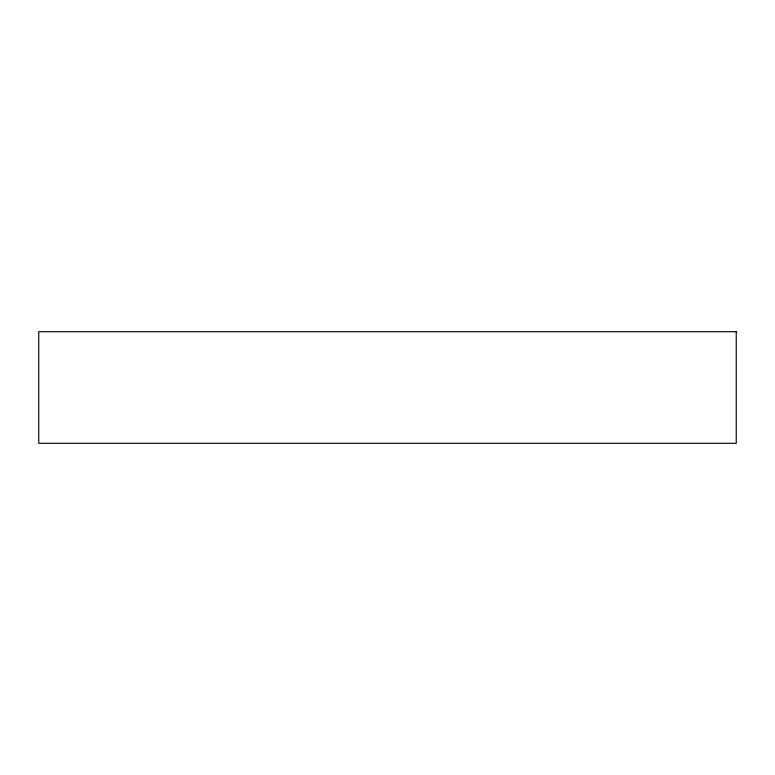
<?xml version="1.0" encoding="UTF-8"?>
<svg xmlns="http://www.w3.org/2000/svg" width="775" height="775" viewBox="0 0 775 775"><rect width="100%" height="100%" fill="white"/><g stroke="black" fill="none" stroke-linecap="round" stroke-linejoin="round"><path stroke-width="1.16" d="M736.25 331.7L38.75 331.7L38.75 443.3L736.25 443.3L736.25 331.7"/></g></svg>
